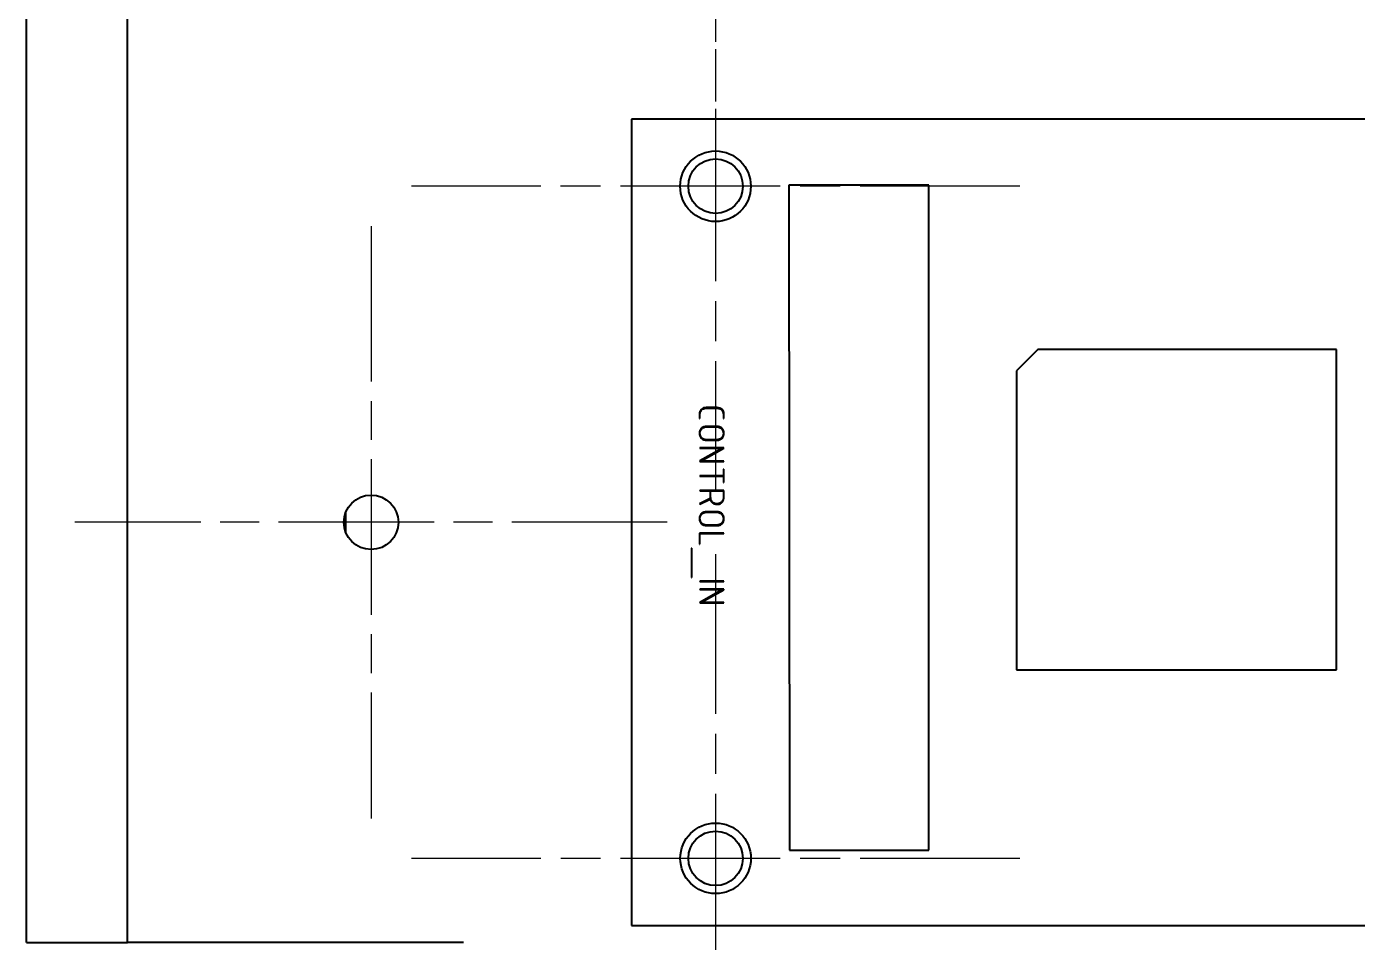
# Model space of a CAD drawing. Header units: millimetres. Extents: x 0 to 4752, y 0 to 3360.
# Drawn here: x 3683.1 to 3762.3, y 1005.8 to 1060.3 of the extents above; entities that cross this region are included whole.
import ezdxf

# ---------------------------------------------------------------- set-up
doc = ezdxf.new("R2010")
doc.units = ezdxf.units.MM
doc.header["$LTSCALE"] = 8
doc.linetypes.add('CHAIN', pattern=[0.3543, 0.2362, -0.0295, 0.0591, -0.0295])
doc.layers.add('가시적인 것(ISO)', color=3, linetype='Continuous', lineweight=40)
doc.layers.add('중심 표식(ISO)', color=1, linetype='Continuous', lineweight=25)

msp = doc.modelspace()

# ---------------------------------------------------------------- linework, layer by layer
at = {"layer": '가시적인 것(ISO)'}
for p, q in [((3683.087, 1005.832), (3683.087, 1345.182)), ((3689.087, 1005.832), (3689.087, 1345.182)), ((3838.078, 1054.82), (3719.087, 1054.82)), ((3719.087, 1054.82), (3719.087, 1006.831)), ((3728.455, 1050.892), (3728.479, 1011.323)), ((3736.774, 1050.892), (3728.455, 1050.892)), ((3736.774, 1016.598), (3736.774, 1050.892)), ((3743.265, 1041.106), (3741.995, 1039.836)), ((3761.045, 1041.106), (3743.265, 1041.106)), ((3761.045, 1022.056), (3761.045, 1041.106)), ((3741.995, 1039.836), (3741.995, 1022.056)), ((3724.173, 1037.653), (3723.539, 1037.653)), ((3723.539, 1037.621), (3724.173, 1037.621)), ((3723.127, 1037.241), (3723.127, 1037.001)), ((3723.127, 1037.001), (3723.156, 1037.001)), ((3723.156, 1037.001), (3723.156, 1037.241)), ((3724.554, 1037.241), (3724.554, 1037.001)), ((3724.554, 1037.001), (3724.587, 1037.001)), ((3724.587, 1037.001), (3724.587, 1037.241)), ((3723.538, 1036.509), (3724.173, 1036.509)), ((3724.173, 1036.541), (3723.539, 1036.541)), ((3724.57, 1035.271), (3723.141, 1035.271)), ((3723.141, 1035.271), (3723.141, 1035.238)), ((3723.141, 1035.238), (3724.508, 1035.238)), ((3724.508, 1035.238), (3723.141, 1034.479)), ((3723.202, 1034.475), (3724.57, 1035.235)), ((3724.173, 1035.746), (3723.538, 1035.746)), ((3723.539, 1035.715), (3724.173, 1035.715)), ((3724.57, 1035.235), (3724.57, 1035.271)), ((3723.141, 1034.479), (3723.141, 1034.445)), ((3723.141, 1034.445), (3724.57, 1034.445)), ((3724.57, 1034.475), (3723.202, 1034.475)), ((3724.57, 1034.445), (3724.57, 1034.475)), ((3724.554, 1033.602), (3723.141, 1033.602)), ((3723.141, 1033.602), (3723.141, 1033.57)), ((3723.141, 1033.57), (3724.554, 1033.57)), ((3724.587, 1033.983), (3724.554, 1033.983)), ((3724.554, 1033.983), (3724.554, 1033.602)), ((3724.554, 1033.57), (3724.554, 1033.19)), ((3724.587, 1033.19), (3724.587, 1033.983)), ((3723.141, 1032.73), (3723.141, 1032.698)), ((3724.587, 1032.73), (3723.141, 1032.73)), ((3723.141, 1032.698), (3723.761, 1032.698)), ((3723.761, 1032.698), (3723.761, 1032.337)), ((3723.793, 1032.337), (3723.793, 1032.698)), ((3723.793, 1032.698), (3724.554, 1032.698)), ((3724.554, 1033.19), (3724.587, 1033.19)), ((3724.554, 1032.698), (3724.554, 1032.337)), ((3724.587, 1032.337), (3724.587, 1032.73)), ((3723.766, 1032.245), (3723.136, 1031.933)), ((3723.136, 1031.933), (3723.148, 1031.904)), ((3723.148, 1031.904), (3723.773, 1032.212)), ((3702.087, 1030.217), (3702.087, 1031.446)), ((3723.538, 1031.427), (3724.173, 1031.427)), ((3724.173, 1031.46), (3723.539, 1031.46)), ((3724.173, 1030.664), (3723.538, 1030.664)), ((3723.539, 1030.634), (3724.173, 1030.634)), ((3724.57, 1030.189), (3723.127, 1030.189)), ((3723.127, 1030.189), (3723.127, 1029.537)), ((3723.127, 1029.537), (3723.156, 1029.537)), ((3723.156, 1029.537), (3723.156, 1030.157)), ((3723.156, 1030.157), (3724.57, 1030.157)), ((3724.57, 1030.157), (3724.57, 1030.189)), ((3722.683, 1029.299), (3722.65, 1029.299)), ((3722.65, 1029.299), (3722.65, 1027.551)), ((3722.683, 1027.551), (3722.683, 1029.299)), ((3722.65, 1027.551), (3722.683, 1027.551)), ((3724.57, 1027.33), (3723.141, 1027.33)), ((3723.141, 1027.33), (3723.141, 1027.298)), ((3723.141, 1027.298), (3724.57, 1027.298)), ((3724.57, 1027.298), (3724.57, 1027.33)), ((3724.57, 1026.855), (3723.141, 1026.855)), ((3723.141, 1026.855), (3723.141, 1026.823)), ((3723.141, 1026.823), (3724.508, 1026.823)), ((3724.508, 1026.823), (3723.141, 1026.063)), ((3723.202, 1026.06), (3724.57, 1026.819)), ((3724.57, 1026.819), (3724.57, 1026.855)), ((3723.141, 1026.063), (3723.141, 1026.029)), ((3723.141, 1026.029), (3724.57, 1026.029)), ((3724.57, 1026.06), (3723.202, 1026.06)), ((3724.57, 1026.029), (3724.57, 1026.06)), ((3741.995, 1022.056), (3761.045, 1022.056)), ((3736.771, 1011.323), (3736.774, 1016.598)), ((3728.479, 1011.323), (3736.771, 1011.323)), ((3719.087, 1006.831), (3838.078, 1006.831)), ((3683.087, 1005.832), (3689.087, 1005.832)), ((3709.087, 1005.832), (3689.087, 1005.832))]:
    msp.add_line(p, q, dxfattribs=at)
for centre, radius in [((3724.083, 1050.827), 2.1), ((3724.087, 1050.832), 1.621), ((3703.587, 1030.832), 1.621), ((3724.087, 1010.832), 2.1), ((3724.087, 1010.832), 1.621)]:
    msp.add_circle(centre, radius, dxfattribs=at)
for points, knots in [([(3723.235, 1037.544), (3723.217, 1037.526), (3723.201, 1037.506), (3723.174, 1037.463), (3723.163, 1037.439), (3723.135, 1037.359), (3723.127, 1037.3), (3723.127, 1037.241)], [-0.03302095, -0.03302095, -0.03302095, -0.03302095, -0.02542331, -0.02542331, -0.0176065, -0.0176065, 0, 0, 0, 0]), ([(3723.156, 1037.241), (3723.156, 1037.273), (3723.159, 1037.306), (3723.17, 1037.367), (3723.178, 1037.395), (3723.21, 1037.47), (3723.237, 1037.502), (3723.288, 1037.552), (3723.324, 1037.574), (3723.401, 1037.605), (3723.457, 1037.621), (3723.539, 1037.621)], [-0.08978038, -0.08978038, -0.08978038, -0.08978038, -0.07904303, -0.07904303, -0.06927571, -0.06927571, -0.05163889, -0.05163889, -0.02473338, -0.02473338, 0, 0, 0, 0]), ([(3723.539, 1037.653), (3723.473, 1037.653), (3723.406, 1037.644), (3723.304, 1037.601), (3723.267, 1037.576), (3723.235, 1037.544)], [-0.03341719, -0.03341719, -0.03341719, -0.03341719, -0.01357247, -0.01357247, 0, 0, 0, 0]), ([(3724.476, 1037.544), (3724.458, 1037.562), (3724.438, 1037.578), (3724.395, 1037.606), (3724.371, 1037.617), (3724.291, 1037.646), (3724.232, 1037.653), (3724.173, 1037.653)], [-0.03311139, -0.03311139, -0.03311139, -0.03311139, -0.02546641, -0.02546641, -0.01762469, -0.01762469, 0, 0, 0, 0]), ([(3724.173, 1037.621), (3724.207, 1037.621), (3724.242, 1037.618), (3724.305, 1037.606), (3724.335, 1037.598), (3724.399, 1037.569), (3724.432, 1037.547), (3724.489, 1037.488), (3724.51, 1037.453), (3724.547, 1037.359), (3724.554, 1037.3), (3724.554, 1037.241)], [-0.06151546, -0.06151546, -0.06151546, -0.06151546, -0.0512515, -0.0512515, -0.04211172, -0.04211172, -0.0301156, -0.0301156, -0.01755349, -0.01755349, 0, 0, 0, 0]), ([(3724.587, 1037.241), (3724.587, 1037.305), (3724.577, 1037.369), (3724.535, 1037.472), (3724.509, 1037.511), (3724.476, 1037.544)], [-0.03337181, -0.03337181, -0.03337181, -0.03337181, -0.01415617, -0.01415617, 0, 0, 0, 0]), ([(3723.246, 1036.422), (3723.208, 1036.383), (3723.178, 1036.339), (3723.136, 1036.237), (3723.127, 1036.184), (3723.127, 1036.129)], [-0.03283692, -0.03283692, -0.03283692, -0.03283692, -0.01646841, -0.01646841, 0, 0, 0, 0]), ([(3723.127, 1036.129), (3723.127, 1036.074), (3723.136, 1036.021), (3723.178, 1035.919), (3723.208, 1035.875), (3723.246, 1035.836)], [-0.03283761, -0.03283761, -0.03283761, -0.03283761, -0.01636885, -0.01636885, 0, 0, 0, 0]), ([(3723.156, 1036.129), (3723.156, 1036.156), (3723.159, 1036.182), (3723.169, 1036.233), (3723.176, 1036.258), (3723.211, 1036.339), (3723.246, 1036.378), (3723.306, 1036.436), (3723.345, 1036.462), (3723.436, 1036.5), (3723.486, 1036.509), (3723.538, 1036.509)], [-0.04932253, -0.04932253, -0.04932253, -0.04932253, -0.04475, -0.04475, -0.04036522, -0.04036522, -0.02963523, -0.02963523, -0.01546977, -0.01546977, 0, 0, 0, 0]), ([(3723.267, 1035.858), (3723.231, 1035.894), (3723.203, 1035.935), (3723.165, 1036.028), (3723.156, 1036.078), (3723.156, 1036.129)], [-0.03039414, -0.03039414, -0.03039414, -0.03039414, -0.01527698, -0.01527698, 0, 0, 0, 0]), ([(3723.539, 1036.541), (3723.484, 1036.541), (3723.43, 1036.532), (3723.329, 1036.491), (3723.285, 1036.46), (3723.246, 1036.422)], [-0.03285845, -0.03285845, -0.03285845, -0.03285845, -0.01631355, -0.01631355, 0, 0, 0, 0]), ([(3723.538, 1035.746), (3723.487, 1035.746), (3723.438, 1035.754), (3723.344, 1035.793), (3723.303, 1035.822), (3723.267, 1035.858)], [-0.03046337, -0.03046337, -0.03046337, -0.03046337, -0.0152447, -0.0152447, 0, 0, 0, 0]), ([(3724.466, 1036.422), (3724.427, 1036.46), (3724.383, 1036.491), (3724.281, 1036.532), (3724.228, 1036.541), (3724.173, 1036.541)], [-0.03283692, -0.03283692, -0.03283692, -0.03283692, -0.01646841, -0.01646841, 0, 0, 0, 0]), ([(3724.173, 1036.509), (3724.2, 1036.509), (3724.226, 1036.506), (3724.278, 1036.496), (3724.303, 1036.489), (3724.379, 1036.455), (3724.42, 1036.422), (3724.482, 1036.357), (3724.508, 1036.319), (3724.546, 1036.229), (3724.554, 1036.18), (3724.554, 1036.129)], [-0.0539772, -0.0539772, -0.0539772, -0.0539772, -0.04796759, -0.04796759, -0.04219665, -0.04219665, -0.02926575, -0.02926575, -0.01519574, -0.01519574, 0, 0, 0, 0]), ([(3724.554, 1036.129), (3724.554, 1036.102), (3724.552, 1036.076), (3724.542, 1036.024), (3724.534, 1036), (3724.498, 1035.918), (3724.462, 1035.877), (3724.401, 1035.819), (3724.362, 1035.792), (3724.272, 1035.754), (3724.223, 1035.746), (3724.173, 1035.746)], [-0.04971895, -0.04971895, -0.04971895, -0.04971895, -0.04501138, -0.04501138, -0.04047916, -0.04047916, -0.02928527, -0.02928527, -0.01505602, -0.01505602, 0, 0, 0, 0]), ([(3724.173, 1035.715), (3724.202, 1035.715), (3724.231, 1035.718), (3724.287, 1035.729), (3724.313, 1035.737), (3724.402, 1035.776), (3724.446, 1035.815), (3724.508, 1035.879), (3724.536, 1035.921), (3724.577, 1036.019), (3724.587, 1036.073), (3724.587, 1036.129)], [-0.05270241, -0.05270241, -0.05270241, -0.05270241, -0.04794553, -0.04794553, -0.04337965, -0.04337965, -0.03201564, -0.03201564, -0.01670061, -0.01670061, 0, 0, 0, 0]), ([(3724.587, 1036.129), (3724.587, 1036.184), (3724.577, 1036.237), (3724.536, 1036.339), (3724.505, 1036.383), (3724.466, 1036.422)], [-0.03292747, -0.03292747, -0.03292747, -0.03292747, -0.016441, -0.016441, 0, 0, 0, 0]), ([(3723.246, 1035.836), (3723.266, 1035.816), (3723.287, 1035.799), (3723.331, 1035.768), (3723.355, 1035.756), (3723.43, 1035.724), (3723.484, 1035.715), (3723.539, 1035.715)], [-0.03280008, -0.03280008, -0.03280008, -0.03280008, -0.02454274, -0.02454274, -0.01656217, -0.01656217, 0, 0, 0, 0]), ([(3723.761, 1032.337), (3723.761, 1032.321), (3723.761, 1032.305), (3723.763, 1032.275), (3723.764, 1032.26), (3723.766, 1032.245)], [-0.009214286, -0.009214286, -0.009214286, -0.009214286, -0.004529465, -0.004529465, 0, 0, 0, 0]), ([(3723.773, 1032.212), (3723.781, 1032.171), (3723.794, 1032.131), (3723.831, 1032.059), (3723.853, 1032.029), (3723.911, 1031.973), (3723.948, 1031.95), (3724.047, 1031.912), (3724.111, 1031.904), (3724.173, 1031.904)], [-0.05569969, -0.05569969, -0.05569969, -0.05569969, -0.0430861, -0.0430861, -0.03176173, -0.03176173, -0.01866327, -0.01866327, 0, 0, 0, 0]), ([(3723.861, 1032.078), (3723.837, 1032.113), (3723.821, 1032.152), (3723.798, 1032.239), (3723.793, 1032.288), (3723.793, 1032.337)], [-0.02719353, -0.02719353, -0.02719353, -0.02719353, -0.01447684, -0.01447684, 0, 0, 0, 0]), ([(3724.173, 1031.935), (3724.13, 1031.935), (3724.087, 1031.939), (3724.01, 1031.959), (3723.976, 1031.973), (3723.911, 1032.016), (3723.884, 1032.044), (3723.861, 1032.078)], [-0.03601194, -0.03601194, -0.03601194, -0.03601194, -0.02326185, -0.02326185, -0.01204655, -0.01204655, 0, 0, 0, 0]), ([(3724.483, 1032.078), (3724.466, 1032.052), (3724.445, 1032.03), (3724.398, 1031.991), (3724.372, 1031.976), (3724.29, 1031.943), (3724.231, 1031.935), (3724.173, 1031.935)], [-0.03571903, -0.03571903, -0.03571903, -0.03571903, -0.02656187, -0.02656187, -0.01740801, -0.01740801, 0, 0, 0, 0]), ([(3724.173, 1031.904), (3724.217, 1031.904), (3724.262, 1031.908), (3724.344, 1031.929), (3724.381, 1031.944), (3724.452, 1031.99), (3724.484, 1032.022), (3724.51, 1032.059)], [-0.03893432, -0.03893432, -0.03893432, -0.03893432, -0.0255614, -0.0255614, -0.0136553, -0.0136553, 0, 0, 0, 0]), ([(3724.554, 1032.337), (3724.554, 1032.288), (3724.549, 1032.24), (3724.525, 1032.152), (3724.508, 1032.113), (3724.483, 1032.078)], [-0.02736896, -0.02736896, -0.02736896, -0.02736896, -0.01292776, -0.01292776, 0, 0, 0, 0]), ([(3724.51, 1032.059), (3724.536, 1032.098), (3724.555, 1032.14), (3724.581, 1032.234), (3724.587, 1032.285), (3724.587, 1032.337)], [-0.02934785, -0.02934785, -0.02934785, -0.02934785, -0.01536479, -0.01536479, 0, 0, 0, 0]), ([(3723.246, 1031.34), (3723.208, 1031.302), (3723.178, 1031.257), (3723.136, 1031.156), (3723.127, 1031.102), (3723.127, 1031.047)], [-0.03283692, -0.03283692, -0.03283692, -0.03283692, -0.01646841, -0.01646841, 0, 0, 0, 0]), ([(3723.156, 1031.047), (3723.156, 1031.074), (3723.159, 1031.101), (3723.169, 1031.152), (3723.176, 1031.176), (3723.211, 1031.257), (3723.246, 1031.297), (3723.306, 1031.355), (3723.345, 1031.381), (3723.436, 1031.419), (3723.486, 1031.427), (3723.538, 1031.427)], [-0.04932253, -0.04932253, -0.04932253, -0.04932253, -0.04475, -0.04475, -0.04036522, -0.04036522, -0.02963523, -0.02963523, -0.01546977, -0.01546977, 0, 0, 0, 0]), ([(3723.539, 1031.46), (3723.484, 1031.46), (3723.43, 1031.451), (3723.329, 1031.409), (3723.285, 1031.379), (3723.246, 1031.34)], [-0.03285845, -0.03285845, -0.03285845, -0.03285845, -0.01631355, -0.01631355, 0, 0, 0, 0]), ([(3724.466, 1031.34), (3724.427, 1031.379), (3724.383, 1031.409), (3724.281, 1031.45), (3724.228, 1031.46), (3724.173, 1031.46)], [-0.03283692, -0.03283692, -0.03283692, -0.03283692, -0.01646841, -0.01646841, 0, 0, 0, 0]), ([(3724.173, 1031.427), (3724.2, 1031.427), (3724.226, 1031.425), (3724.278, 1031.415), (3724.303, 1031.407), (3724.379, 1031.374), (3724.42, 1031.341), (3724.482, 1031.276), (3724.508, 1031.238), (3724.546, 1031.147), (3724.554, 1031.098), (3724.554, 1031.047)], [-0.0539772, -0.0539772, -0.0539772, -0.0539772, -0.04796759, -0.04796759, -0.04219665, -0.04219665, -0.02926575, -0.02926575, -0.01519574, -0.01519574, 0, 0, 0, 0]), ([(3724.587, 1031.047), (3724.587, 1031.102), (3724.577, 1031.156), (3724.536, 1031.257), (3724.505, 1031.302), (3724.466, 1031.34)], [-0.03292747, -0.03292747, -0.03292747, -0.03292747, -0.016441, -0.016441, 0, 0, 0, 0]), ([(3723.127, 1031.047), (3723.127, 1030.993), (3723.136, 1030.939), (3723.178, 1030.838), (3723.208, 1030.793), (3723.246, 1030.755)], [-0.03283761, -0.03283761, -0.03283761, -0.03283761, -0.01636885, -0.01636885, 0, 0, 0, 0]), ([(3723.267, 1030.777), (3723.231, 1030.812), (3723.203, 1030.853), (3723.165, 1030.947), (3723.156, 1030.997), (3723.156, 1031.047)], [-0.03039414, -0.03039414, -0.03039414, -0.03039414, -0.01527698, -0.01527698, 0, 0, 0, 0]), ([(3723.246, 1030.755), (3723.266, 1030.735), (3723.287, 1030.717), (3723.331, 1030.687), (3723.355, 1030.674), (3723.43, 1030.643), (3723.484, 1030.634), (3723.539, 1030.634)], [-0.03280008, -0.03280008, -0.03280008, -0.03280008, -0.02454274, -0.02454274, -0.01656217, -0.01656217, 0, 0, 0, 0]), ([(3723.538, 1030.664), (3723.487, 1030.664), (3723.438, 1030.673), (3723.344, 1030.712), (3723.303, 1030.741), (3723.267, 1030.777)], [-0.03046337, -0.03046337, -0.03046337, -0.03046337, -0.0152447, -0.0152447, 0, 0, 0, 0]), ([(3724.554, 1031.047), (3724.554, 1031.021), (3724.552, 1030.994), (3724.542, 1030.943), (3724.534, 1030.918), (3724.498, 1030.836), (3724.462, 1030.796), (3724.401, 1030.737), (3724.362, 1030.71), (3724.272, 1030.673), (3724.223, 1030.664), (3724.173, 1030.664)], [-0.04971895, -0.04971895, -0.04971895, -0.04971895, -0.04501138, -0.04501138, -0.04047916, -0.04047916, -0.02928527, -0.02928527, -0.01505602, -0.01505602, 0, 0, 0, 0]), ([(3724.173, 1030.634), (3724.202, 1030.634), (3724.231, 1030.636), (3724.287, 1030.647), (3724.313, 1030.655), (3724.402, 1030.694), (3724.446, 1030.733), (3724.508, 1030.797), (3724.536, 1030.839), (3724.577, 1030.938), (3724.587, 1030.992), (3724.587, 1031.047)], [-0.05270241, -0.05270241, -0.05270241, -0.05270241, -0.04794553, -0.04794553, -0.04337965, -0.04337965, -0.03201564, -0.03201564, -0.01670061, -0.01670061, 0, 0, 0, 0])]:
    msp.add_open_spline(points, degree=3, knots=knots, dxfattribs=at)
at = {"layer": '중심 표식(ISO)', "linetype": 'CHAIN', "ltscale": 5.028113}
for p, q in [((3724.087, 1083.932), (3724.087, 1047.732)), ((3724.083, 1068.927), (3724.083, 1032.727)), ((3742.183, 1050.827), (3705.983, 1050.827)), ((3724.087, 1028.932), (3724.087, 992.732)), ((3742.187, 1010.832), (3705.987, 1010.832))]:
    msp.add_line(p, q, dxfattribs=at)
at = {"layer": '중심 표식(ISO)', "linetype": 'CHAIN', "ltscale": 4.895046}
for p, q in [((3703.587, 1048.453), (3703.587, 1013.211)), ((3721.208, 1030.832), (3685.966, 1030.832))]:
    msp.add_line(p, q, dxfattribs=at)

doc.saveas('drawing.dxf')
